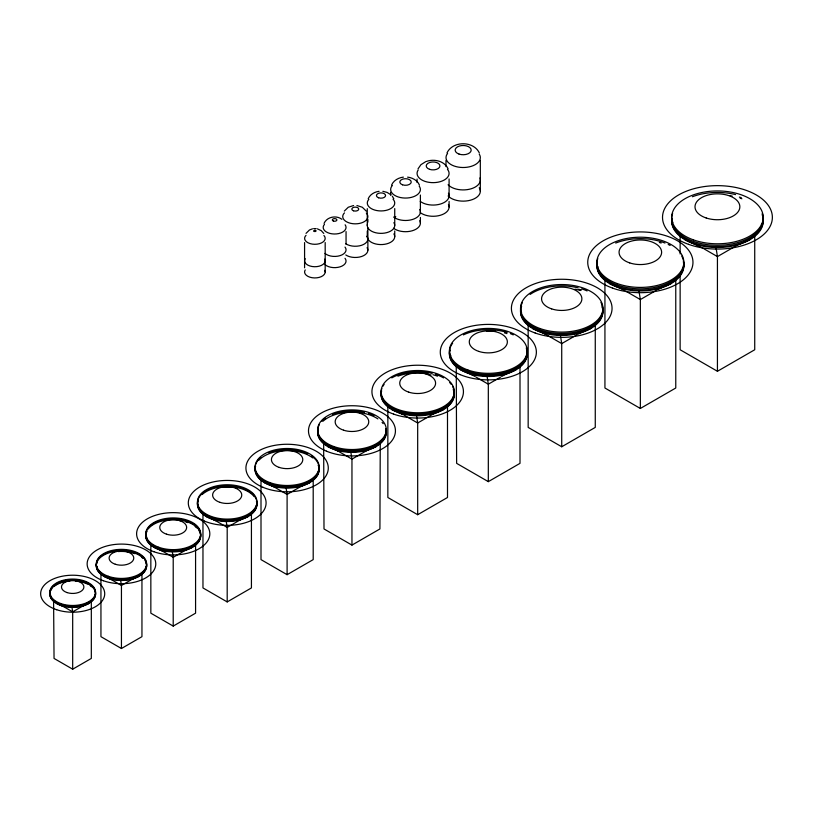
<?xml version="1.0" encoding="UTF-8"?>
<svg xmlns="http://www.w3.org/2000/svg" width="813" height="813" viewBox="0 0 813 813"><rect width="100%" height="100%" fill="white"/><g stroke="black" fill="none" stroke-linecap="round" stroke-linejoin="round"><path stroke-width="1.22" d="M324.052 223.382C326.938 216.725 336.358 215.008 341.897 219.307M368.198 198.738C370.047 194.409 374.559 191.848 379.092 191.319M391.581 185.069C393.583 180.395 398.502 177.701 403.38 177.132M418.014 168.86L420.931 164.693L425.585 161.736M446.987 152.925C452.719 140.72 473.542 140.72 479.324 152.895M94.654 595.949L95.548 594.557M145.934 567.444L146.604 566.407M199.561 538.196L200.648 536.519M255.749 506.712L256.918 504.893M318.269 471.499L319.113 470.188M380.26 442.455L379.915 528.958L351.958 545.096L324.001 528.958L323.655 442.384M385.352 434.549L386.256 433.146M453.288 396.795L454.264 395.291M526.163 356.348L527.19 354.753M601.783 314.123L602.88 312.426M682.646 268.432L683.794 266.644M761.385 224.734L763.183 221.939M306.023 233.372L309.468 229.967L312.507 228.809M344.326 211.075L348.259 207.254L353.604 205.526M85.721 604.354L72.682 611.874L64.278 607.026M87.956 603.053L88.526 602.738M90.761 601.437L91.32 601.112L91.32 658.428L72.682 669.19L54.044 658.428L53.587 600.309M133.322 578.612L121.442 585.462L112.204 580.126M133.942 578.256L135.171 577.545M140.1 574.689L140.72 574.334M187.498 549.06L173.21 557.312L158.82 549.009M188.179 548.663L188.85 548.277M189.52 547.891L190.191 547.505M242.681 518.47L227.193 527.413L213.179 519.324M250.699 513.846L251.43 513.42L251.43 587.931L227.193 601.925L202.965 587.931L202.965 513.42L203.748 513.877M303.788 484.802L287.101 494.436L270.323 484.741M368.99 449.294L351.958 459.121L339.346 451.845M434.051 413.553L417.679 423.004L404.224 415.24M434.945 413.034L436.744 411.998M500.656 377.08L488.318 384.203L475.93 377.049M501.682 376.49L508.572 372.506M576.956 334.814L561.722 343.604L543.399 333.035M578.043 334.184L580.136 332.974M582.159 331.806L583.165 331.226M656.426 290.271L640.349 299.56L625.441 290.952M657.575 289.611L659.79 288.33M660.857 287.721L661.924 287.101M100.944 573.622L100.944 636.67L121.442 648.51L141.95 636.67L141.95 573.622M150.842 545.645L150.842 613.175L173.21 626.091L195.577 613.175L195.577 544.395M261.003 479.375L261.003 559.618L287.101 574.679L313.198 559.618L313.198 480.625M387.852 405.789L387.852 497.495L417.679 514.71L447.496 497.495L447.496 405.789M456.245 365.23L456.632 463.349L488.318 481.642L520.005 463.349L520.005 365.911M528.165 324.235L528.165 427.404L561.722 446.774L595.268 427.404L595.268 324.235M604.933 279.113L604.933 388.014L640.349 408.461L675.766 388.014L675.766 280.373M680.135 274.133L680.135 349.753L717.432 371.277L754.728 349.753L754.728 236.329M749.799 239.794L736.791 245.424L717.432 256.593L703.977 248.829M658.723 288.95L664.13 286.603M664.902 286.278L671.081 283.605M579.13 333.554L584.252 331.338M584.984 331.023L590.838 328.493M504.761 374.712L513.054 371.124M513.745 370.819L515.818 369.925M433.156 414.071L443.563 409.569M366.47 450.748L376.226 446.53M300.647 486.621L309.753 482.678M239.774 520.157L244.002 518.328M244.53 518.094L248.229 516.499M184.815 550.604L192.62 547.23M132.092 579.323L139.236 576.224M82.357 606.295L88.861 603.48M426.358 161.462C434.01 158.616 444.498 160.893 448.105 168.83M313.645 228.605L316.094 228.605M407.608 177.132C412.486 177.691 417.415 180.364 419.437 185.039M382.872 191.319L387.069 192.396L391.134 194.957M356.937 205.526L362.324 207.254L366.307 211.146M317.324 228.829L321.226 230.628L323.787 233.433M685.064 239.794L702.859 248.178M609.608 283.605L612.179 284.753M613.032 285.129L613.896 285.515M614.75 285.891L623.307 289.723M532.596 328.493L536.651 330.302M537.464 330.667L538.277 331.023M539.09 331.389L545.574 334.285M460.819 369.925L473.075 375.403M391.795 409.569L396.124 411.5M396.835 411.825L403.329 414.721L401.398 413.614M327.69 446.53L338.503 451.357L337.598 450.839M264.459 482.678L274.55 487.19M206.167 516.499L215.536 520.686M153.789 547.23L162.448 551.102M103.647 576.224L111.584 579.771L107.59 577.464M56.504 603.48L63.719 606.701L61.3 605.309M622.158 289.062L624.374 290.332M471.022 374.214L474.985 376.5M399.457 412.496L400.423 413.055M333.066 448.217L333.97 448.746M334.875 449.264L336.694 450.311M211.614 518.42L212.396 518.867M157.366 548.165L158.088 548.582M102.275 574.395L102.936 574.781M104.928 575.929L105.599 576.315M106.259 576.702L106.93 577.078M54.044 601.112L54.644 601.468M58.272 603.561L58.882 603.907M60.091 604.608L60.69 604.953M392.313 196.238L393.797 198.707M671.68 220.272L672.89 222.396M596.905 265.068L598.053 267.081M520.554 310.932L521.651 312.842M449.447 353.34L450.971 356.013M381.094 393.959L381.582 394.823M317.659 431.896L318.117 432.699M255.089 469.02L255.516 469.772M260.363 478.247L260.688 478.816M197.468 503.816L197.864 504.507M145.761 535.523L146.848 537.413M96.29 565.492L97.286 567.23M49.817 593.724L50.711 595.299M715.999 247.518L717.432 256.593L717.432 371.277M638.977 290.942L640.349 299.56L640.349 408.461M560.421 335.444L561.722 343.604L561.722 446.774M487.099 376.49L488.318 384.203L488.318 481.642M416.53 415.748L417.679 423.004L417.679 514.71M350.881 452.323L351.958 459.121L351.958 545.096M286.095 488.085L287.101 494.436L287.101 574.679M226.258 521.519L227.193 527.413L227.193 601.925M172.346 551.864L173.21 557.312L173.21 626.091M120.659 580.472L121.442 585.462L121.442 648.51M71.961 607.341L72.682 611.874L72.682 669.19M680.135 236.329L680.135 253.971M480.32 160.344L480.32 191.177M449.091 178.951L449.091 195.77M449.091 201.38L449.091 206.99M445.991 160.435L445.991 166.604M420.392 195.039L420.392 211.858M420.392 217.467L420.392 223.067M417.049 179.043L417.049 182.407M394.732 208.575L394.732 225.394M394.732 231.004L394.732 236.613M390.636 192.315L390.636 195.12M367.872 219.337L367.872 222.142M367.872 227.752L367.872 250.17M367.273 208.656L367.273 225.475M367.273 231.075L367.273 236.685M346.053 231.573L346.053 244.185M325.18 242.528L325.18 271.959M304.58 242.589L304.58 267.812M345.017 247.081A11.443 6.606 0 0 1 340.098 255.628A11.443 6.606 0 0 1 324.987 253.402M367.08 236.461A12.591 7.266 0 0 1 361.714 245.241A12.591 7.266 0 0 1 345.779 243.758M393.868 222.66A13.73 7.927 0 0 1 382.466 233.321A13.73 7.927 0 0 1 367.405 224.307M419.782 209.48A14.878 8.587 0 0 1 412.171 219.581A14.878 8.587 0 0 1 393.604 217.041M448.441 193.209A16.026 9.248 0 0 1 440.24 204.093A16.026 9.248 0 0 1 420.24 201.36M479.934 177.905A17.164 9.908 0 0 1 469.162 189.297A17.164 9.908 0 0 1 448.095 184.764M324.763 259.103A10.295 5.945 0 0 1 314.519 266.725A10.295 5.945 0 0 1 305.231 258.697M324.763 270.312A10.295 5.945 0 0 1 314.519 277.934A10.295 5.945 0 0 1 305.231 269.916M323.92 235.496A10.295 5.945 0 0 1 314.733 244.296A10.295 5.945 0 0 1 306.023 235.343M479.243 187.762A17.164 9.908 0 0 1 470.29 200.242A17.164 9.908 0 0 1 448.095 195.974M479.233 154.114A17.154 9.908 0 0 1 462.556 167.498A17.154 9.908 0 0 1 447.587 153.454M448.441 204.429A16.026 9.248 0 0 1 440.24 215.303A16.026 9.248 0 0 1 420.24 212.579M447.465 169.348A16.016 9.248 0 0 1 433.675 182.64A16.016 9.248 0 0 1 418.207 169.968M419.782 220.689A14.878 8.587 0 0 1 412.171 230.79A14.878 8.587 0 0 1 393.604 228.26M394.996 217.041A14.878 8.587 0 0 1 395.768 216.624M419.183 186.086A14.868 8.587 0 0 1 404.965 198.057A14.868 8.587 0 0 1 392.344 185.506M393.868 233.88A13.73 7.927 0 0 1 382.466 244.53A13.73 7.927 0 0 1 367.405 235.516M393.045 199.205A13.73 7.927 0 0 1 381.155 210.943A13.73 7.927 0 0 1 368.848 199.348M367.08 247.67A12.591 7.266 0 0 1 361.714 256.461A12.591 7.266 0 0 1 345.779 254.967M366.328 213.077A12.581 7.266 0 0 1 355.108 223.839A12.581 7.266 0 0 1 344.458 212.894M345.017 258.3A11.443 6.606 0 0 1 340.098 266.837A11.443 6.606 0 0 1 324.987 264.611M345.119 224.794A11.433 6.606 0 0 1 334.194 234.002A11.433 6.606 0 0 1 324.478 224.347M762.167 214.632A45.772 26.433 0 0 1 720.694 246.613A45.772 26.433 0 0 1 671.772 218.372M739.373 197.061A45.772 26.433 0 0 1 741.263 197.691M762.238 213.443A45.772 26.433 0 0 1 717.442 245.292A45.772 26.433 0 0 1 672.625 213.453M692.402 196.736A45.772 26.433 0 0 1 735.602 194.612M763.072 219.093A45.772 26.433 0 0 1 717.31 247.528A45.772 26.433 0 0 1 671.812 218.961M730.023 195.699A45.772 26.433 0 0 1 732.147 196.075M740.084 198.138A45.772 26.433 0 0 1 741.903 198.768M94.613 590.38A22.876 13.211 0 0 1 71.148 607.321A22.876 13.211 0 0 1 51.829 588.714M53.922 586.58A22.876 13.211 0 0 1 69.725 581.041M75.67 581.041A22.876 13.211 0 0 1 87.398 584.029M90.294 585.716A22.876 13.211 0 0 1 91.625 586.732M145.029 560.401A25.162 14.532 0 0 1 119.054 579.943A25.162 14.532 0 0 1 99.958 557.921A25.162 14.532 0 0 1 142.621 557.627M145.913 562.555A25.162 14.532 0 0 1 120.913 580.482A25.162 14.532 0 0 1 97.255 561.956M118.19 551.549A25.162 14.532 0 0 1 134.897 553.673M141.574 557.23A25.162 14.532 0 0 1 142.956 558.409M199.551 531.052A27.449 15.854 0 0 1 173.21 551.366A27.449 15.854 0 0 1 146.868 531.052M148.23 528.928A27.449 15.854 0 0 1 173.21 519.659A27.449 15.854 0 0 1 198.179 528.928M198.565 529.954A27.449 15.854 0 0 1 174.775 551.844A27.449 15.854 0 0 1 146.807 531.661M179.449 520.594A27.449 15.854 0 0 1 180.76 520.787M185.659 521.895A27.449 15.854 0 0 1 187.874 522.627M195.161 526.509A27.449 15.854 0 0 1 196.675 527.8M256.634 501.357A29.746 17.175 0 0 1 226.136 520.96A29.746 17.175 0 0 1 198.138 500.147M202.173 494.517A29.746 17.175 0 0 1 229.317 486.672A29.746 17.175 0 0 1 254.245 496.672M256.441 501.225A29.746 17.175 0 0 1 227.234 521.529A29.746 17.175 0 0 1 197.935 501.275M223.351 487.333A29.746 17.175 0 0 1 231.075 487.333M235.374 487.851A29.746 17.175 0 0 1 236.756 488.095M318.401 465.077A32.032 18.496 0 0 1 288.249 487.485A32.032 18.496 0 0 1 255.404 466.377M258.991 460.148A32.032 18.496 0 0 1 312.741 457.922M311.694 456.184A32.032 18.496 0 0 1 309.773 481.093A32.032 18.496 0 0 1 266.634 482.261A32.032 18.496 0 0 1 260.709 457.556M268.951 452.8A32.032 18.496 0 0 1 307.619 453.837M318.239 465.28A32.032 18.496 0 0 1 287.995 488.085A32.032 18.496 0 0 1 255.597 466.286M385.921 429.061A34.319 19.817 0 0 1 351.958 451.693A34.319 19.817 0 0 1 317.985 429.061M323.086 421.164A34.319 19.817 0 0 1 377.893 418.908M382.08 422.384A34.319 19.817 0 0 1 383.167 423.654M386.084 428.786A34.319 19.817 0 0 1 348.452 450.544A34.319 19.817 0 0 1 319.255 424.833M321.948 421.225A34.319 19.817 0 0 1 325.606 418.146M332.507 414.518A34.319 19.817 0 0 1 364.519 412.404M368.604 413.512A34.319 19.817 0 0 1 373.939 415.626M385.697 428.908A34.319 19.817 0 0 1 351.999 452.333A34.319 19.817 0 0 1 318.198 428.969M359.773 413.228A34.319 19.817 0 0 1 361.399 413.471M453.441 389.457A36.605 21.138 0 0 1 418.98 415.067A36.605 21.138 0 0 1 381.449 390.941M397.882 376.165A36.605 21.138 0 0 1 427.984 373.665M432.882 374.722A36.605 21.138 0 0 1 437.465 376.165M452.556 386.419A36.605 21.138 0 0 1 419.549 413.939A36.605 21.138 0 0 1 381.846 388.512M382.791 386.429A36.605 21.138 0 0 1 384.082 384.447M391.785 377.893A36.605 21.138 0 0 1 432.211 373.441M435.433 374.356A36.605 21.138 0 0 1 443.552 377.893M449.68 382.577A36.605 21.138 0 0 1 451.266 384.437M453.268 389.681A36.605 21.138 0 0 1 418.695 415.748A36.605 21.138 0 0 1 381.663 390.84M426.012 374.051A36.605 21.138 0 0 1 431.103 374.966M526.316 348.553A38.892 22.449 0 0 1 489.711 375.758A38.892 22.449 0 0 1 449.823 350.129M486.469 330.891A38.892 22.449 0 0 1 495.676 331.277M504.477 332.893A38.892 22.449 0 0 1 506.956 333.615M526.387 347.537A38.892 22.449 0 0 1 484.406 374.478A38.892 22.449 0 0 1 452.628 343.228M463.39 334.905A38.892 22.449 0 0 1 507.18 332.507M510.351 333.635A38.892 22.449 0 0 1 513.227 334.895M526.56 349.956A38.892 22.449 0 0 1 488.369 376.5A38.892 22.449 0 0 1 450.056 350.017M601.955 305.861A41.178 23.77 0 0 1 564.659 334.631A41.178 23.77 0 0 1 520.645 309.214M578.826 289.286A41.178 23.77 0 0 1 581.458 290.048M600.949 302.446A41.178 23.77 0 0 1 561.722 333.442A41.178 23.77 0 0 1 522.474 302.456M530.096 294.438A41.178 23.77 0 0 1 578.063 287.843M581.691 288.869A41.178 23.77 0 0 1 587.108 290.942M602.209 307.355A41.178 23.77 0 0 1 560.757 335.444A41.178 23.77 0 0 1 521.621 306.267M574.954 289.164A41.178 23.77 0 0 1 580.401 290.495M683.367 261.471A43.465 25.091 0 0 1 641.894 290.129A43.465 25.091 0 0 1 596.986 263.26M659.343 242.477A43.465 25.091 0 0 1 661.182 243.016M681.761 256.105A43.465 25.091 0 0 1 642.565 288.788A43.465 25.091 0 0 1 597.799 258.585M615.705 243.057A43.465 25.091 0 0 1 664.973 243.046M668.195 244.459A43.465 25.091 0 0 1 670.146 245.455M683.448 262.609A43.465 25.091 0 0 1 640.319 290.952A43.465 25.091 0 0 1 597.25 262.579M314.285 231.441A1.148 0.661 0 0 0 316.033 230.892A1.148 0.661 0 0 0 314.336 230.303A1.148 0.661 0 0 0 314.285 231.441M458.999 154.064A8.008 4.624 0 0 0 471.174 150.232A8.008 4.624 0 0 0 459.335 146.055A8.008 4.624 0 0 0 458.999 154.064M429.498 169.307A6.86 3.963 0 0 0 439.935 166.015A6.86 3.963 0 0 0 429.782 162.448A6.86 3.963 0 0 0 429.498 169.307M402.537 184.815A5.721 3.303 0 0 0 411.236 182.082A5.721 3.303 0 0 0 402.781 179.104A5.721 3.303 0 0 0 402.537 184.815M378.624 197.793A4.573 2.642 0 0 0 385.575 195.598A4.573 2.642 0 0 0 378.817 193.22A4.573 2.642 0 0 0 378.624 197.793M353.503 210.791A3.435 1.982 0 0 0 358.726 209.144A3.435 1.982 0 0 0 353.645 207.356A3.435 1.982 0 0 0 353.503 210.791M333.421 221.055A2.287 1.321 0 0 0 336.897 219.957A2.287 1.321 0 0 0 333.513 218.768A2.287 1.321 0 0 0 333.421 221.055M706.223 217.996A22.418 12.937 0 0 0 739.85 206.797A22.418 12.937 0 0 0 706.233 195.577A22.418 12.937 0 0 0 706.223 217.996M693.316 239.825A45.772 26.433 0 0 0 763.183 218.199A45.772 26.433 0 0 0 695.806 194.073A45.772 26.433 0 0 0 693.316 239.825M688.489 244.317A54.928 31.717 0 0 0 772.34 218.362A54.928 31.717 0 0 0 691.477 189.419A54.928 31.717 0 0 0 688.489 244.317M67.083 592.586A11.199 6.463 0 0 0 83.881 586.986A11.199 6.463 0 0 0 67.083 581.386A11.199 6.463 0 0 0 67.083 592.586M61.239 605.157A22.876 13.211 0 0 0 95.558 593.714A22.876 13.211 0 0 0 61.239 582.281A22.876 13.211 0 0 0 61.239 605.157M59.258 603.713A22.876 13.211 0 0 0 95.436 594.384A22.876 13.211 0 0 0 63.343 580.96A22.876 13.211 0 0 0 59.258 603.713M60.629 603.5A22.876 13.211 0 0 0 95.548 592.687A22.876 13.211 0 0 0 61.869 580.634A22.876 13.211 0 0 0 60.629 603.5M56.666 609.73A32.032 18.496 0 0 0 104.714 593.714A32.032 18.496 0 0 0 56.666 577.697A32.032 18.496 0 0 0 56.666 609.73M115.283 564.242A12.327 7.114 0 0 0 133.769 558.084A12.327 7.114 0 0 0 115.283 551.915A12.327 7.114 0 0 0 115.283 564.242M106.686 576.488A25.162 14.532 0 0 0 146.482 566.214A25.162 14.532 0 0 0 111.178 551.458A25.162 14.532 0 0 0 106.686 576.488M108.19 576.244A25.162 14.532 0 0 0 146.604 564.354A25.162 14.532 0 0 0 109.552 551.092A25.162 14.532 0 0 0 108.19 576.244M103.363 580.736A34.319 19.817 0 0 0 155.75 564.517A34.319 19.817 0 0 0 105.233 546.438A34.319 19.817 0 0 0 103.363 580.736M166.482 534.161A13.445 7.764 0 0 0 186.644 527.444A13.445 7.764 0 0 0 166.482 520.716A13.445 7.764 0 0 0 166.482 534.161M157.102 547.515A27.449 15.854 0 0 0 200.516 536.316A27.449 15.854 0 0 0 162 520.208A27.449 15.854 0 0 0 157.102 547.515M158.738 547.251A27.449 15.854 0 0 0 200.648 534.283A27.449 15.854 0 0 0 160.232 519.812A27.449 15.854 0 0 0 158.738 547.251M153.911 551.742A36.605 21.138 0 0 0 209.795 534.446A36.605 21.138 0 0 0 155.903 515.157A36.605 21.138 0 0 0 153.911 551.742M219.906 502.332A14.563 8.404 0 0 0 241.756 495.056A14.563 8.404 0 0 0 219.917 487.77A14.563 8.404 0 0 0 219.906 502.332M209.754 516.804A29.746 17.175 0 0 0 256.776 504.67A29.746 17.175 0 0 0 215.059 487.221A29.746 17.175 0 0 0 209.754 516.804M211.522 516.519A29.746 17.175 0 0 0 256.918 502.464A29.746 17.175 0 0 0 213.138 486.794A29.746 17.175 0 0 0 211.522 516.519M204.378 521.082A38.892 22.459 0 0 0 265.881 505.208A38.892 22.459 0 0 0 211.319 482.394A38.892 22.459 0 0 0 204.378 521.082M279.255 467.424A15.681 9.055 0 0 0 302.782 459.589A15.681 9.055 0 0 0 279.266 451.743A15.681 9.055 0 0 0 279.255 467.424M270.221 482.709A32.032 18.496 0 0 0 319.113 467.566A32.032 18.496 0 0 0 271.969 450.697A32.032 18.496 0 0 0 270.221 482.709M262.945 487.292A41.189 23.78 0 0 0 328.066 470.483A41.189 23.78 0 0 0 270.302 446.327A41.189 23.78 0 0 0 262.945 487.292M343.553 430.189A16.799 9.705 0 0 0 368.756 421.795A16.799 9.705 0 0 0 343.553 413.39A16.799 9.705 0 0 0 343.553 430.189M333.869 446.55A34.319 19.817 0 0 0 386.256 430.341A34.319 19.817 0 0 0 335.739 412.252A34.319 19.817 0 0 0 333.869 446.55M326.46 451.164A43.475 25.101 0 0 0 395.199 433.431A43.475 25.101 0 0 0 334.214 407.923A43.475 25.101 0 0 0 326.46 451.164M408.715 392.14A17.927 10.345 0 0 0 435.595 383.187A17.927 10.345 0 0 0 408.715 374.214A17.927 10.345 0 0 0 408.715 392.14M398.39 409.6A36.605 21.138 0 0 0 454.264 392.303A36.605 21.138 0 0 0 400.382 373.015A36.605 21.138 0 0 0 398.39 409.6M393.563 414.091A45.762 26.423 0 0 0 463.41 392.466A45.762 26.423 0 0 0 396.053 368.36A45.762 26.423 0 0 0 393.563 414.091M478.796 351.409A19.045 10.996 0 0 0 507.363 341.887A19.045 10.996 0 0 0 478.796 332.365A19.045 10.996 0 0 0 478.796 351.409M467.821 369.956A38.892 22.449 0 0 0 527.19 351.572A38.892 22.449 0 0 0 469.944 331.084A38.892 22.449 0 0 0 467.821 369.956M460.138 374.61A48.048 27.744 0 0 0 536.113 354.996A48.048 27.744 0 0 0 468.715 326.816A48.048 27.744 0 0 0 460.138 374.61M551.631 308.879A20.162 11.646 0 0 0 581.884 298.808A20.162 11.646 0 0 0 551.641 288.717A20.162 11.646 0 0 0 551.631 308.879M540.015 328.523A41.178 23.77 0 0 0 602.88 309.062A41.178 23.77 0 0 0 542.261 287.365A41.178 23.77 0 0 0 540.015 328.523M535.198 333.015A50.335 29.065 0 0 0 612.026 309.235A50.335 29.065 0 0 0 537.932 282.711A50.335 29.065 0 0 0 535.198 333.015M629.699 262.904A21.28 12.286 0 0 0 661.63 252.264A21.28 12.286 0 0 0 629.709 241.624A21.28 12.286 0 0 0 629.699 262.904M617.443 283.635A43.465 25.091 0 0 0 683.794 263.097A43.465 25.091 0 0 0 619.801 240.191A43.465 25.091 0 0 0 617.443 283.635M612.616 288.127A52.621 30.386 0 0 0 692.94 263.26A52.621 30.386 0 0 0 615.482 235.536A52.621 30.386 0 0 0 612.616 288.127"/></g></svg>
